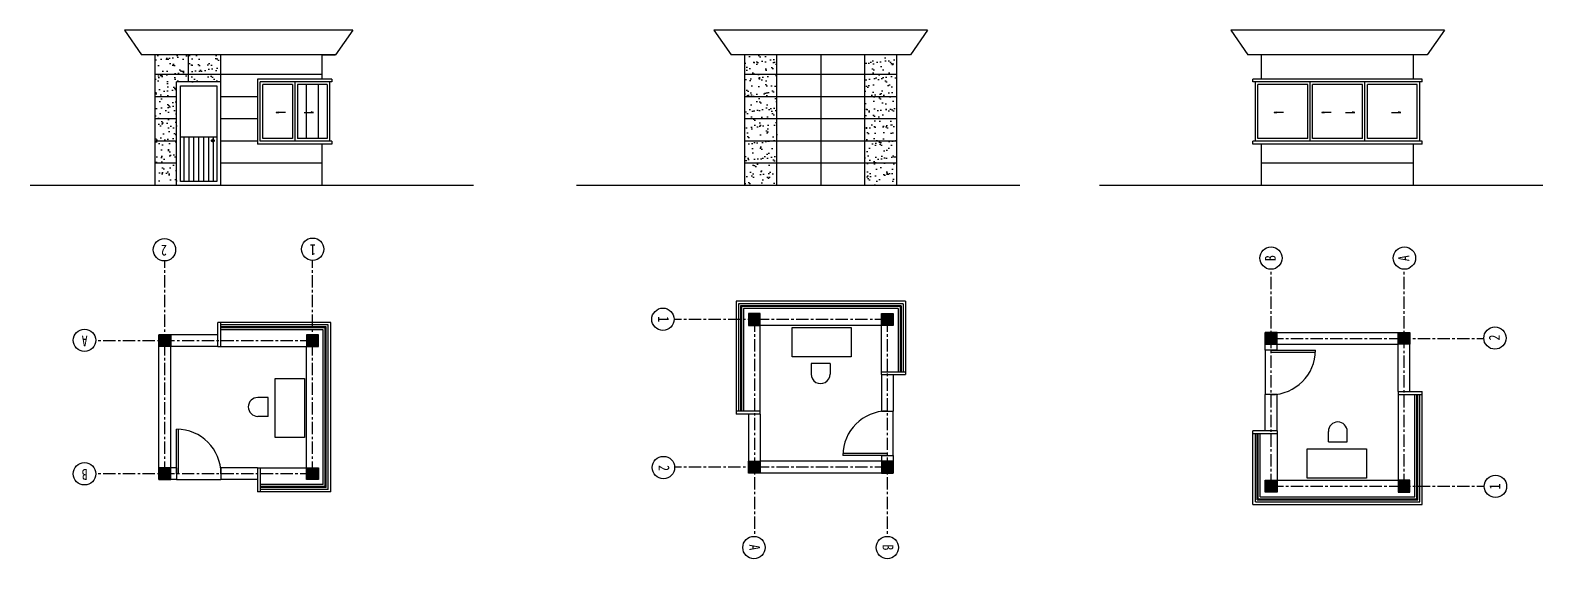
# Model space of a CAD drawing. Extents: x 817854 to 1678445, y 216963 to 394114.
# Drawn here: x 1647721 to 1678445, y 383384 to 394114 of the extents above; entities that cross this region are included whole.
import ezdxf

# ---------------------------------------------------------------- set-up
doc = ezdxf.new("R2010")
doc.units = 0
doc.header["$LTSCALE"] = 100
doc.linetypes.add('CENTER', pattern=[2, 1.25, -0.25, 0.25, -0.25])
doc.layers.add('INSERT', color=7, linetype='CONTINUOUS')
doc.layers.add('PUB_TITLE', color=4, linetype='CONTINUOUS')
doc.styles.add('SONG', font='simsun.ttf', dxfattribs={"width": 0.8})

# ---------------------------------------------------------------- blocks, each defined once
blk = doc.blocks.new('A$C732F3D6D')
at = {"layer": 'INSERT', "color": 7}
for p, q in [((737, 772, -686), (737, 388, -686)), ((737, 772, -686), (951, 772, -686)), ((737, 388, -686), (951, 388, -686))]:
    blk.add_line(p, q, dxfattribs=at)
at = {"layer": 'INSERT', "color": 7, "elevation": -686}
blk.add_lwpolyline([(0, 1200), (600, 1200), (600, 0), (0, 0)], close=True, dxfattribs=at)
at = {"layer": 'INSERT', "color": 7}
blk.add_arc((951, 580, -686), 192, 270, 90, dxfattribs=at)
blk = doc.blocks.new('A$C271D3CC8')
at = {"layer": 'INSERT', "color": 7}
for p, q in [((0, 10, -343), (47, 20, -343)), ((0, 10, -343), (47, 0, -343)), ((191, 10, -343), (0, 10, -343)), ((566, 10, -343), (757, 10, -343)), ((757, 10, -343), (709, 20, -343)), ((757, 10, -343), (709, 0, -343))]:
    blk.add_line(p, q, dxfattribs=at)

msp = doc.modelspace()

# ---------------------------------------------------------------- hatches: boundary and pattern name
at = {"layer": 'INSERT'}
h = msp.add_hatch(dxfattribs=at)
h.set_pattern_fill('AR-SAND', color=44, scale=5, style=0)
h.paths.add_polyline_path([(1650259, 393614), (1650259, 393214), (1650926.5, 393214), (1650926.5, 393614)])
h.paths.add_polyline_path([(1651594, 393614), (1650926.5, 393614), (1650926.5, 393214), (1651594, 393214)])
h.paths.add_polyline_path([(1650926.5, 393214), (1650926.5, 393064), (1651594, 393064), (1651594, 393214)])
h.paths.add_polyline_path([(1650694, 393064), (1650926.5, 393064), (1650926.5, 393214), (1650259, 393214), (1650259, 392764), (1650694, 392764)])
h.paths.add_polyline_path([(1650259, 392764), (1650259, 392314), (1650694, 392314), (1650694, 392764)])
h.paths.add_polyline_path([(1650259, 392314), (1650259, 391864), (1650694, 391864), (1650694, 392314)])
h.paths.add_polyline_path([(1650694, 391864), (1650259, 391864), (1650259, 391414), (1650694, 391414)])
h.paths.add_polyline_path([(1650259, 391414), (1650259, 390964), (1650694, 390964), (1650694, 391414)])
h = msp.add_hatch(dxfattribs=at)
h.set_pattern_fill('AR-SAND', color=44, scale=5, style=0)
h.paths.add_polyline_path([(1662235, 393614), (1662235, 393214), (1662885, 393214), (1662885, 393614)])
h.paths.add_polyline_path([(1662235, 393214), (1662235, 392764), (1662885, 392764), (1662885, 393214)])
h.paths.add_polyline_path([(1662885, 392314), (1662885, 392764), (1662235, 392764), (1662235, 392314)])
h.paths.add_polyline_path([(1662885, 391864), (1662885, 392314), (1662235, 392314), (1662235, 391864)])
h.paths.add_polyline_path([(1662235, 391864), (1662235, 391414), (1662885, 391414), (1662885, 391864)])
h.paths.add_polyline_path([(1662885, 391414), (1662235, 391414), (1662235, 390964), (1662885, 390964)])
h.paths.add_polyline_path([(1665325, 390964), (1665325, 391414), (1664675, 391414), (1664675, 390964)])
h.paths.add_polyline_path([(1665325, 391414), (1665325, 391864), (1664675, 391864), (1664675, 391414)])
h.paths.add_polyline_path([(1665325, 391864), (1665325, 392314), (1664675, 392314), (1664675, 391864)])
h.paths.add_polyline_path([(1664675, 392764), (1664675, 392314), (1665325, 392314), (1665325, 392764)])
h.paths.add_polyline_path([(1664675, 393214), (1664675, 392764), (1665325, 392764), (1665325, 393214)])
h.paths.add_polyline_path([(1665325, 393214), (1665325, 393614), (1664675, 393614), (1664675, 393214)])
for points in [[(1662310, 388362), (1662310, 388122), (1662550, 388122), (1662550, 388362)], [(1665250, 388362), (1665250, 388122), (1665010, 388122), (1665010, 388362)], [(1650334, 387931), (1650574, 387931), (1650574, 387691), (1650334, 387691)], [(1653574, 387931), (1653334, 387931), (1653334, 387691), (1653574, 387691)], [(1672807, 387978), (1672807, 387738), (1673047, 387738), (1673047, 387978)], [(1675747, 387978), (1675747, 387738), (1675507, 387738), (1675507, 387978)], [(1662310, 385122), (1662310, 385362), (1662550, 385362), (1662550, 385122)], [(1665250, 385122), (1665250, 385362), (1665010, 385362), (1665010, 385122)], [(1650334, 384991), (1650574, 384991), (1650574, 385231), (1650334, 385231)], [(1653574, 384991), (1653334, 384991), (1653334, 385231), (1653574, 385231)], [(1672807, 384738), (1672807, 384978), (1673047, 384978), (1673047, 384738)], [(1675747, 384738), (1675747, 384978), (1675507, 384978), (1675507, 384738)]]:
    msp.add_hatch(color=9, dxfattribs=at).paths.add_polyline_path(points)

# ---------------------------------------------------------------- linework, layer by layer
at = {"layer": 'INSERT', "color": 7}
for p, q in [((1649634, 394114, -342.9), (1649984, 393614)), ((1654274, 394114), (1649634, 394114)), ((1654274, 394114, -342.9), (1653924, 393614)), ((1661610, 394114, -342.9), (1661960, 393614)), ((1665950, 394114), (1661610, 394114)), ((1665950, 394114, -342.9), (1665600, 393614)), ((1672107, 394114, -342.9), (1672457, 393614)), ((1676447, 394114), (1672107, 394114)), ((1676447, 394114, -342.9), (1676097, 393614)), ((1653924, 393614), (1649984, 393614)), ((1650259, 393614), (1649984, 393614)), ((1650259, 390964), (1650259, 393614)), ((1650259, 390964), (1650259, 393614)), ((1653649, 393124), (1653649, 393614)), ((1653649, 393614), (1653924, 393614)), ((1665600, 393614), (1661960, 393614)), ((1662235, 390964), (1662235, 393614)), ((1665325, 390964), (1665325, 393614)), ((1676097, 393614), (1672457, 393614)), ((1672732, 393124), (1672732, 393614)), ((1675822, 393124), (1675822, 393614)), ((1650694, 390964), (1650694, 393064)), ((1651594, 393064), (1650694, 393064)), ((1651594, 390964), (1651594, 393064)), ((1653849, 393124), (1652334, 393124)), ((1652334, 393124), (1652334, 391804)), ((1653849, 393064), (1652394, 393064)), ((1652394, 391864), (1652394, 393064)), ((1652394, 391864), (1652394, 393064)), ((1653849, 393124), (1653849, 393064)), ((1675997, 393124), (1672557, 393124)), ((1672557, 393064), (1672557, 393124)), ((1675997, 393064), (1672557, 393064)), ((1675997, 393064), (1675997, 393124)), ((1672988, 392447.2, -342.9), (1673035.4, 392457.4, -342.9)), ((1672988, 392447.2, -342.9), (1673035.4, 392437, -342.9)), ((1673179, 392447.2, -342.9), (1672988, 392447.2, -342.9)), ((1673955, 392447.2, -342.9), (1674002.4, 392457.4, -342.9)), ((1673955, 392447.2, -342.9), (1674002.4, 392437, -342.9)), ((1674146, 392447.2, -342.9), (1673955, 392447.2, -342.9)), ((1674435.9, 392447.2, -342.9), (1674626.9, 392447.2, -342.9)), ((1674626.9, 392447.2, -342.9), (1674579.5, 392457.4, -342.9)), ((1674626.9, 392447.2, -342.9), (1674579.5, 392437, -342.9)), ((1675369.9, 392447.2, -342.9), (1675560.9, 392447.2, -342.9)), ((1675560.9, 392447.2, -342.9), (1675513.5, 392457.4, -342.9)), ((1675560.9, 392447.2, -342.9), (1675513.5, 392437, -342.9)), ((1653849, 391804), (1652334, 391804)), ((1653849, 391864), (1652394, 391864)), ((1653649, 390964), (1653649, 391804)), ((1653849, 391864), (1653849, 391804)), ((1675997, 391864), (1672557, 391864)), ((1672557, 391804), (1672557, 391864)), ((1675997, 391804), (1672557, 391804)), ((1672732, 390964), (1672732, 391804)), ((1675822, 390964), (1675822, 391804)), ((1675997, 391804), (1675997, 391864)), ((1665500, 388612), (1662060, 388612)), ((1662060, 388612), (1662060, 386322)), ((1665500, 388612), (1665500, 387122)), ((1653824, 388181), (1651534, 388181)), ((1653824, 384741), (1653824, 388181)), ((1665010, 388122), (1662550, 388122)), ((1662550, 386322), (1662550, 388122)), ((1665010, 387122), (1665010, 388122)), ((1665010, 388122), (1665010, 388122)), ((1651534, 387691), (1653334, 387691)), ((1653334, 385231), (1653334, 387691)), ((1675507, 386778), (1675507, 384978)), ((1675997, 384488), (1675997, 386778)), ((1672557, 384488), (1672557, 385978)), ((1673047, 385978), (1673047, 384978)), ((1652334, 385231), (1653334, 385231)), ((1653334, 385231), (1653334, 385231)), ((1673047, 384978), (1675507, 384978)), ((1673047, 384978), (1673047, 384978)), ((1653824, 384741), (1652334, 384741)), ((1672557, 384488), (1675997, 384488))]:
    msp.add_line(p, q, dxfattribs=at)
at = {"layer": 'INSERT', "color": 251}
for p, q in [((1650926.5, 393614), (1650926.5, 393064)), ((1662885, 390964), (1662885, 393614)), ((1663780, 393614), (1663780, 390964)), ((1664675, 390964), (1664675, 393614)), ((1653649, 393214), (1650259, 393214)), ((1665325, 393214), (1662235, 393214)), ((1650694, 392764), (1650259, 392764)), ((1652334, 392764), (1651594, 392764)), ((1665325, 392764), (1662235, 392764)), ((1650694, 392314), (1650259, 392314)), ((1652334, 392314), (1651594, 392314)), ((1665325, 392314), (1662235, 392314)), ((1650694, 391864), (1650259, 391864)), ((1650846, 391044), (1650846, 391944)), ((1650946, 391044), (1650946, 391944)), ((1651046, 391044), (1651046, 391944)), ((1651146, 391044), (1651146, 391944)), ((1651246, 391044), (1651246, 391944)), ((1651346, 391044), (1651346, 391944)), ((1651446, 391044), (1651446, 391944)), ((1652334, 391864), (1651594, 391864)), ((1665325, 391864), (1662235, 391864)), ((1650694, 391414), (1650259, 391414)), ((1652334, 391414), (1651594, 391414)), ((1653649, 391414), (1652334, 391414)), ((1665325, 391414), (1662235, 391414)), ((1675822, 391414), (1672732, 391414))]:
    msp.add_line(p, q, dxfattribs=at)
at = {"layer": 'INSERT', "color": 9}
for p, q in [((1651594, 393064), (1651594, 393614)), ((1650774, 392984), (1651514, 392984)), ((1650774, 391044), (1650774, 392984)), ((1651514, 392984), (1651514, 391044)), ((1651514, 391944), (1650774, 391944)), ((1651514, 391044), (1650774, 391044)), ((1672807, 387618), (1672807, 386718)), ((1672927, 387618), (1673827.9, 387618)), ((1672927, 387578), (1672927, 387618)), ((1672927, 387578), (1673827, 387578)), ((1665250, 385482), (1665250, 386382)), ((1650694, 385111), (1650694, 386011.9)), ((1650734, 385111), (1650734, 386011)), ((1665130, 385482), (1664229.1, 385482)), ((1665130, 385522), (1664230, 385522)), ((1665130, 385522), (1665130, 385482)), ((1650734, 385111), (1650694, 385111)), ((1650694, 384991), (1651594, 384991))]:
    msp.add_line(p, q, dxfattribs=at)
at = {"layer": 'INSERT', "color": 143}
for p, q in [((1652444, 391914), (1652444, 393014)), ((1653046.5, 393014), (1652444, 393014)), ((1653046.5, 393014), (1653046.5, 391914)), ((1653096.5, 393064), (1653096.5, 391864)), ((1653749, 393014), (1653146.5, 393014)), ((1653146.5, 393014), (1653146.5, 391914)), ((1653749, 393014), (1653749, 391914)), ((1653799, 393064), (1653799, 391864)), ((1672607, 391864), (1672607, 393064)), ((1672657, 391914), (1672657, 393014)), ((1673670.3, 393014), (1672657, 393014)), ((1673670.3, 391914), (1673670.3, 393014)), ((1673720.3, 391864), (1673720.3, 393064)), ((1673770.3, 391914), (1673770.3, 393014)), ((1674783.7, 393014), (1673770.3, 393014)), ((1674783.7, 391914), (1674783.7, 393014)), ((1674833.7, 391864), (1674833.7, 393064)), ((1675897, 393014), (1674883.7, 393014)), ((1674883.7, 391914), (1674883.7, 393014)), ((1675897, 391914), (1675897, 393014)), ((1675947, 391864), (1675947, 393064)), ((1653046.5, 391914), (1652444, 391914)), ((1653749, 391914), (1653146.5, 391914)), ((1673670.3, 391914), (1672657, 391914)), ((1674783.7, 391914), (1673770.3, 391914)), ((1675897, 391914), (1674883.7, 391914)), ((1662110, 388562), (1662110, 386382)), ((1665450, 388562), (1662110, 388562)), ((1662150, 388522), (1662150, 386382)), ((1665410, 388522), (1662150, 388522)), ((1662170, 388502), (1662170, 386382)), ((1665390, 388502), (1662170, 388502)), ((1662210, 388462), (1662210, 386382)), ((1665350, 388462), (1662210, 388462)), ((1665350, 388462), (1665350, 387182)), ((1665390, 388502), (1665390, 387182)), ((1665410, 388522), (1665410, 387182)), ((1665450, 388562), (1665450, 387182)), ((1653774, 388131), (1651594, 388131)), ((1653734, 388091), (1651594, 388091)), ((1653714, 388071), (1651594, 388071)), ((1653714, 384851), (1653714, 388071)), ((1653734, 384831), (1653734, 388091)), ((1653774, 384791), (1653774, 388131)), ((1653674, 388031), (1651594, 388031)), ((1653674, 384891), (1653674, 388031)), ((1675847, 384638), (1675847, 386718)), ((1675887, 384598), (1675887, 386718)), ((1675907, 384578), (1675907, 386718)), ((1675947, 384538), (1675947, 386718)), ((1672607, 384538), (1672607, 385918)), ((1672647, 384578), (1672647, 385918)), ((1672667, 384598), (1672667, 385918)), ((1672707, 384638), (1672707, 385918)), ((1653674, 384891), (1652394, 384891)), ((1653714, 384851), (1652394, 384851)), ((1653734, 384831), (1652394, 384831)), ((1653774, 384791), (1652394, 384791)), ((1672607, 384538), (1675947, 384538)), ((1672647, 384578), (1675907, 384578)), ((1672667, 384598), (1675887, 384598)), ((1672707, 384638), (1675847, 384638))]:
    msp.add_line(p, q, dxfattribs=at)
at = {"layer": 'INSERT', "color": 8}
for p, q in [((1653334, 391914), (1653334, 393014)), ((1653574, 391914), (1653574, 393014)), ((1651388.9, 391874, 342.9), (1651470.9, 391874, 342.9)), ((1651429.9, 391915, 342.9), (1651429.9, 391833, 342.9))]:
    msp.add_line(p, q, dxfattribs=at)
at = {"layer": 'INSERT', "color": 193}
for p, q in [((1656727, 390964), (1647721, 390964)), ((1667822, 390964), (1658816, 390964)), ((1678445, 390964), (1669439, 390964))]:
    msp.add_line(p, q, dxfattribs=at)
at = {"layer": 'INSERT', "color": 21, "linetype": 'CENTER', "ltscale": 2}
for p, q in [((1650454, 387691), (1650454, 389431)), ((1653454, 387691), (1653454, 389431)), ((1672927, 384858), (1672927, 389262)), ((1675627, 384858), (1675627, 389262.1)), ((1662550, 388242), (1660810, 388242)), ((1662430, 388242), (1662430, 383837.9)), ((1665130, 388242), (1662430, 388242)), ((1665130, 388242), (1665130, 383838)), ((1653454, 387811), (1649049.9, 387811)), ((1650454, 385111), (1650454, 387811)), ((1653454, 385111), (1653454, 387811)), ((1672927, 387858), (1675627, 387858)), ((1675507, 387858), (1677247, 387858)), ((1653454, 385111), (1649050, 385111)), ((1662550, 385242), (1660810, 385242)), ((1665130, 385242), (1662430, 385242)), ((1672927, 384858), (1675627, 384858)), ((1675507, 384858), (1677247, 384858))]:
    msp.add_line(p, q, dxfattribs=at)
at = {"layer": 'INSERT', "color": 6}
for p, q in [((1651534, 387691), (1651534, 388181)), ((1651594, 387691), (1651594, 388181)), ((1650334, 384991), (1650334, 387931)), ((1651534, 387931), (1650334, 387931)), ((1672807, 387978), (1675747, 387978)), ((1672807, 387618), (1672807, 387978)), ((1673047, 387738), (1675507, 387738)), ((1673047, 387618), (1673047, 387738)), ((1675507, 386778), (1675507, 387738)), ((1675747, 386778), (1675747, 387978)), ((1650574, 385231), (1650574, 387691)), ((1651534, 387691), (1650574, 387691)), ((1673047, 387618), (1672807, 387618)), ((1665010, 387182), (1665500, 387182)), ((1665010, 387122), (1665500, 387122)), ((1665010, 387122), (1665010, 386382)), ((1665250, 387122), (1665250, 386382)), ((1672807, 385978), (1672807, 386718)), ((1673047, 386718), (1672807, 386718)), ((1673047, 385978), (1673047, 386718)), ((1675507, 386778), (1675997, 386778)), ((1675507, 386718), (1675997, 386718)), ((1662550, 386382), (1662060, 386382)), ((1662550, 386322), (1662060, 386322)), ((1662310, 386322), (1662310, 385122)), ((1662550, 386322), (1662550, 385362)), ((1665010, 386382), (1665250, 386382)), ((1673047, 385978), (1672557, 385978)), ((1673047, 385918), (1672557, 385918)), ((1665010, 385362), (1662550, 385362)), ((1665010, 385482), (1665250, 385482)), ((1665010, 385482), (1665010, 385362)), ((1665250, 385482), (1665250, 385122)), ((1650694, 384991), (1650334, 384991)), ((1650694, 385231), (1650574, 385231)), ((1650694, 385231), (1650694, 384991)), ((1652334, 385231), (1651594, 385231)), ((1651594, 385231), (1651594, 384991)), ((1652334, 384991), (1651594, 384991)), ((1652334, 385231), (1652334, 384741)), ((1652394, 385231), (1652394, 384741)), ((1665250, 385122), (1662310, 385122))]:
    msp.add_line(p, q, dxfattribs=at)
at = {"layer": 'INSERT', "color": 9}
for points in [[(1662310, 388362), (1662310, 388122), (1662550, 388122), (1662550, 388362)], [(1665250, 388362), (1665250, 388122), (1665010, 388122), (1665010, 388362)], [(1650334, 387931), (1650574, 387931), (1650574, 387691), (1650334, 387691)], [(1653574, 387931), (1653334, 387931), (1653334, 387691), (1653574, 387691)], [(1672807, 387978), (1672807, 387738), (1673047, 387738), (1673047, 387978)], [(1675747, 387978), (1675747, 387738), (1675507, 387738), (1675507, 387978)], [(1662310, 385122), (1662310, 385362), (1662550, 385362), (1662550, 385122)], [(1665250, 385122), (1665250, 385362), (1665010, 385362), (1665010, 385122)], [(1650334, 384991), (1650574, 384991), (1650574, 385231), (1650334, 385231)], [(1653574, 384991), (1653334, 384991), (1653334, 385231), (1653574, 385231)], [(1672807, 384738), (1672807, 384978), (1673047, 384978), (1673047, 384738)], [(1675747, 384738), (1675747, 384978), (1675507, 384978), (1675507, 384738)]]:
    msp.add_lwpolyline(points, close=True, dxfattribs=at)
at = {"layer": 'INSERT', "color": 8}
msp.add_circle((1651429.9, 391874, 342.9), 25, dxfattribs=at)
at = {"layer": 'INSERT', "color": 7}
for centre in [(1653458, 389668, -685.7), (1650447, 389658, -685.7), (1672925, 389489, -685.7), (1675635, 389489, -685.7), (1660573, 388246, -685.7), (1648823, 387819, -685.7), (1677474, 387865, -685.7), (1648823, 385109, -685.7), (1660583, 385235, -685.7), (1677484, 384854, -685.7), (1662422, 383611, -685.7), (1665132, 383611, -685.7)]:
    msp.add_circle(centre, 227, dxfattribs=at)
at = {"layer": 'INSERT', "color": 8}
for centre, start, end in [((1672927, 387618), 270, 0), ((1665130, 385482), 90, 180), ((1650694, 385111), 0, 90)]:
    msp.add_arc(centre, 900.9, start, end, dxfattribs=at)

# ---------------------------------------------------------------- block references
at = {"layer": 'INSERT', "color": 7}
msp.add_blockref('A$C271D3CC8', (1652716, 392437), dxfattribs=at)
for p, rotation in [((1663195, 388082), 270), ((1653294, 387046), 180), ((1674862, 385018), 90)]:
    msp.add_blockref('A$C732F3D6D', p, dxfattribs=dict(at, rotation=rotation))

# ---------------------------------------------------------------- texts
at = {"layer": 'PUB_TITLE', "color": 7, "ltscale": 1000, "style": 'SONG', "width": 0.8}
for s, rotation, p in [('2', 180, (1650497, 389754.9, -3257.1)), ('1', 180, (1653521, 389764.9, -3257.1)), ('B', 90, (1673021.9, 389426, -3257.1)), ('A', 90, (1675731.9, 389426, -3257.1)), ('1', 270, (1660476.1, 388309, -3257.1)), ('A', 180, (1648886, 387915.9, -3257.1)), ('2', 90, (1677570.9, 387815, -3257.1)), ('B', 180, (1648886, 385205.9, -3257.1)), ('2', 270, (1660486.1, 385285, -3257.1)), ('1', 90, (1677580.9, 384791, -3257.1)), ('A', 270, (1662325.1, 383674, -3257.1)), ('B', 270, (1665035.1, 383674, -3257.1))]:
    msp.add_text(s, height=220, rotation=rotation, dxfattribs=at).set_placement(p)

doc.saveas('drawing.dxf')
